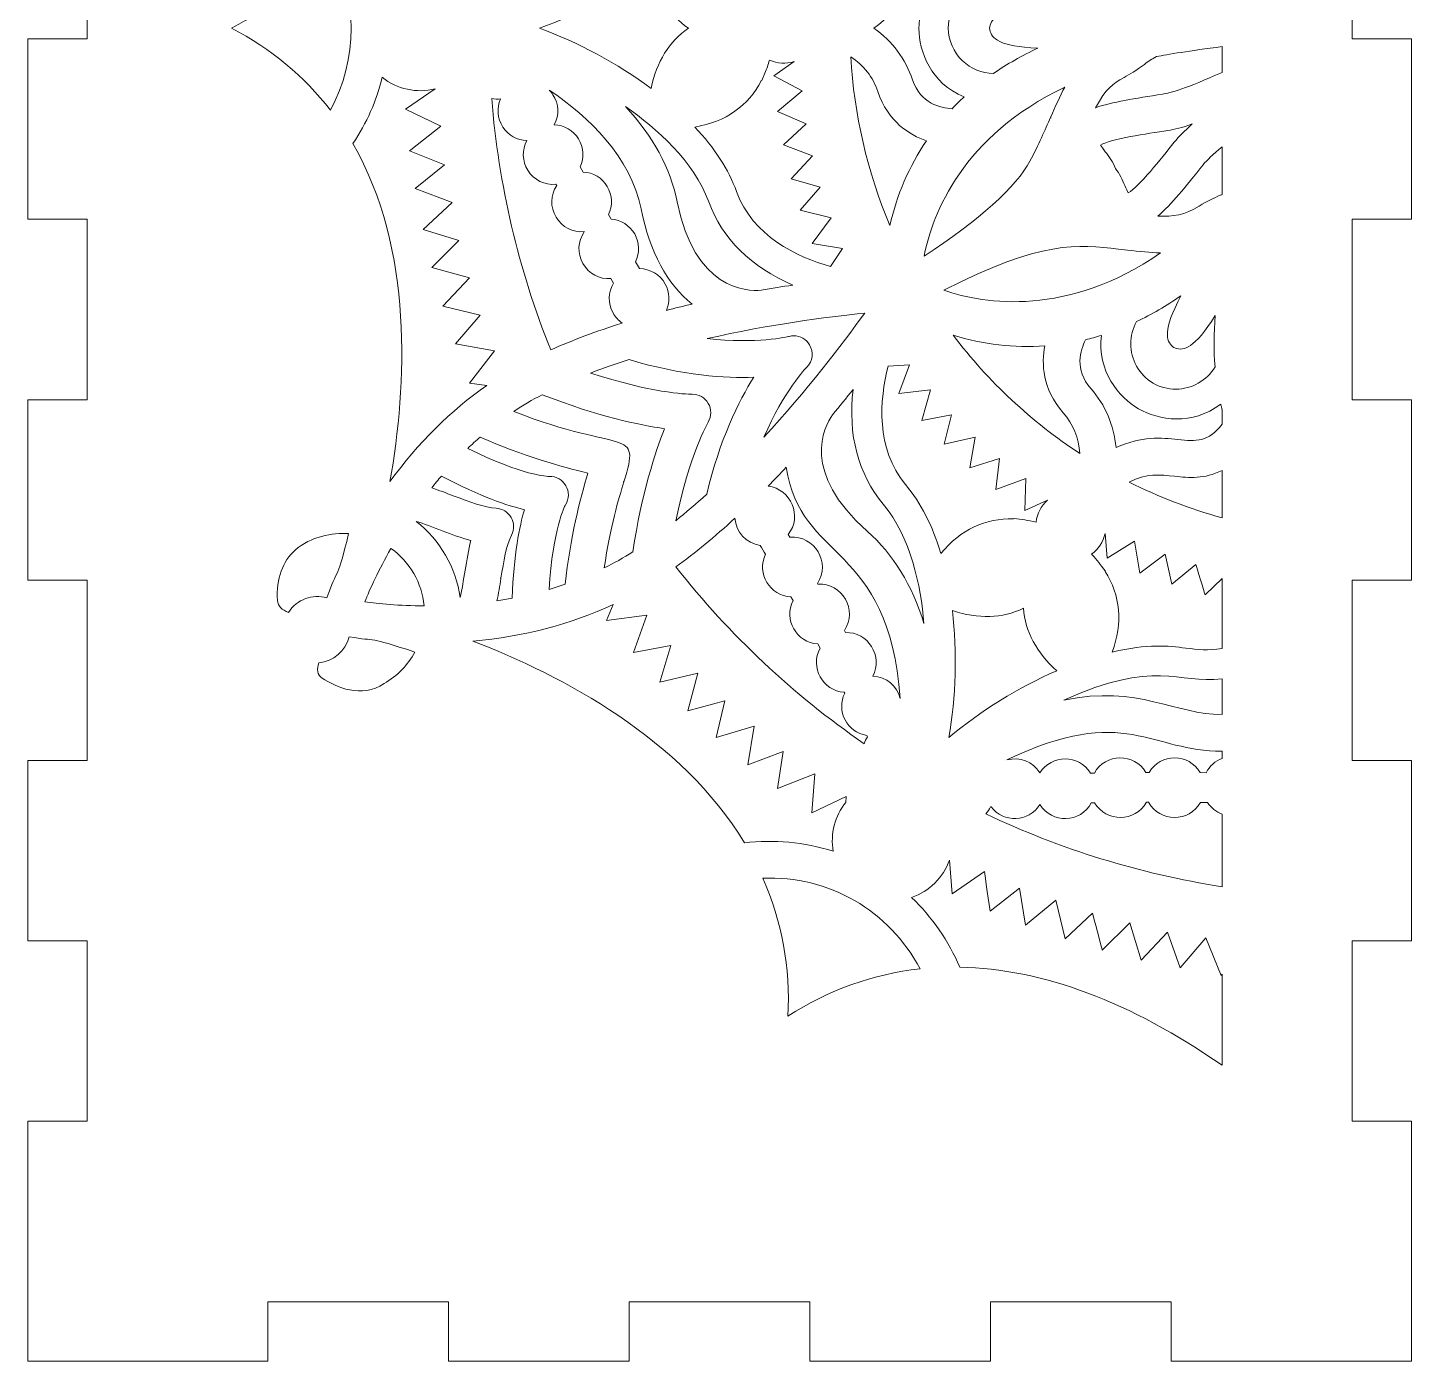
# Model space of a CAD drawing. Header units: inches. Extents: x 24 to 896, y 151 to 529.
# Drawn here: x 23.8 to 221.8, y 150.8 to 341.6 of the extents above; entities that cross this region are included whole.
import ezdxf

# ---------------------------------------------------------------- set-up
doc = ezdxf.new("R2010")
doc.units = ezdxf.units.IN
doc.header["$MEASUREMENT"] = 0
doc.layers.add('_U+0421_U+043B_U+043E_U+0439 1', color=7, linetype='Continuous')

# ---------------------------------------------------------------- blocks, each defined once
blk = doc.blocks.new('block 2')
at = {"layer": '_U+0421_U+043B_U+043E_U+0439 1', "lineweight": 0}
for points, knots in [([(221.78, 494.87), (221.78, 494.87), (213.29, 494.87), (213.29, 494.87), (213.28, 525.07), (213.29, 518.09), (213.29, 529.3), (213.29, 529.3), (187.43, 529.3), (187.43, 529.3), (187.43, 529.3), (187.43, 520.68), (187.43, 520.68), (187.43, 520.68), (161.57, 520.68), (161.57, 520.68), (161.57, 520.68), (161.57, 529.3), (161.57, 529.3), (161.57, 529.3), (135.71, 529.3), (135.71, 529.3), (135.71, 529.3), (135.71, 520.68), (135.71, 520.68), (135.71, 520.68), (109.85, 520.68), (109.85, 520.68), (109.85, 520.68), (109.85, 529.3), (109.85, 529.3), (109.85, 529.3), (32.27, 529.3), (32.27, 529.3), (32.27, 516.88), (32.27, 507.02), (32.27, 494.87), (32.27, 494.87), (23.78, 494.87), (23.78, 494.87), (23.78, 494.87), (23.78, 469.06), (23.78, 469.06), (23.78, 469.06), (32.27, 469.06), (32.27, 469.06), (32.27, 469.06), (32.27, 443.25), (32.27, 443.25), (32.27, 443.25), (23.78, 443.25), (23.78, 443.25), (23.78, 443.25), (23.78, 417.43), (23.78, 417.43), (23.78, 417.43), (32.27, 417.43), (32.27, 417.43), (32.27, 417.43), (32.27, 391.62), (32.27, 391.62), (32.27, 391.62), (23.78, 391.62), (23.78, 391.62), (23.78, 391.62), (23.78, 365.81), (23.78, 365.81), (23.78, 365.81), (32.27, 365.81), (32.27, 365.81), (32.27, 365.81), (32.27, 340), (32.27, 340), (32.27, 340), (23.78, 340), (23.78, 340), (23.78, 340), (23.78, 314.19), (23.78, 314.19), (23.78, 314.19), (32.27, 314.19), (32.27, 314.19), (32.27, 314.19), (32.27, 288.38), (32.27, 288.38), (32.27, 288.38), (23.78, 288.38), (23.78, 288.38), (23.78, 288.38), (23.78, 262.56), (23.78, 262.56), (23.78, 262.56), (32.27, 262.56), (32.27, 262.56), (32.27, 262.56), (32.27, 236.75), (32.27, 236.75), (32.27, 236.75), (23.78, 236.75), (23.78, 236.75), (23.78, 236.75), (23.78, 210.94), (23.78, 210.94), (23.78, 210.94), (32.27, 210.94), (32.27, 210.94), (32.27, 210.94), (32.27, 185.13), (32.27, 185.13), (32.27, 185.13), (23.78, 185.13), (23.78, 185.13), (23.78, 185.13), (23.78, 150.79), (23.78, 150.79), (34.69, 150.82), (27.76, 150.81), (58.13, 150.81), (58.13, 150.81), (58.13, 159.31), (58.13, 159.31), (58.13, 159.31), (83.99, 159.31), (83.99, 159.31), (83.99, 159.31), (83.99, 150.81), (83.99, 150.81), (83.99, 150.81), (109.85, 150.81), (109.85, 150.81), (109.85, 150.81), (109.85, 159.31), (109.85, 159.31), (109.85, 159.31), (135.71, 159.31), (135.71, 159.31), (135.71, 159.31), (135.71, 150.81), (135.71, 150.81), (135.71, 150.81), (161.57, 150.81), (161.57, 150.81), (161.57, 150.81), (161.57, 159.31), (161.57, 159.31), (161.57, 159.31), (187.42, 159.31), (187.42, 159.31), (187.42, 159.31), (187.42, 150.81), (187.42, 150.81), (217.81, 150.81), (210.87, 150.82), (221.78, 150.79), (221.78, 150.79), (221.78, 185.13), (221.78, 185.13), (221.78, 185.13), (213.31, 185.13), (213.31, 185.13), (213.31, 185.13), (213.31, 210.94), (213.31, 210.94), (213.31, 210.94), (221.78, 210.94), (221.78, 210.94), (221.78, 210.94), (221.78, 236.75), (221.78, 236.75), (221.78, 236.75), (213.31, 236.75), (213.31, 236.75), (213.31, 236.75), (213.31, 262.56), (213.31, 262.56), (213.31, 262.56), (221.78, 262.56), (221.78, 262.56), (221.78, 262.56), (221.78, 288.38), (221.78, 288.38), (221.78, 288.38), (213.3, 288.38), (213.3, 288.38), (213.3, 288.38), (213.3, 314.19), (213.3, 314.19), (213.3, 314.19), (221.78, 314.19), (221.78, 314.19), (221.78, 314.19), (221.78, 340), (221.78, 340), (221.78, 340), (213.3, 340), (213.3, 340), (213.3, 340), (213.3, 365.81), (213.3, 365.81), (213.3, 365.81), (221.78, 365.81), (221.78, 365.81), (221.78, 365.81), (221.78, 391.62), (221.78, 391.62), (221.78, 391.62), (213.29, 391.62), (213.29, 391.62), (213.29, 391.62), (213.29, 417.44), (213.29, 417.44), (213.29, 417.44), (221.78, 417.44), (221.78, 417.44), (221.78, 417.44), (221.78, 443.25), (221.78, 443.25), (221.78, 443.25), (213.29, 443.25), (213.29, 443.25), (213.29, 443.25), (213.29, 469.06), (213.29, 469.06), (213.29, 469.06), (221.78, 469.06), (221.78, 469.06), (221.78, 469.06), (221.78, 494.87), (221.78, 494.87), (221.78, 494.87), (221.78, 494.87), (221.78, 494.87)], [0, 0, 0, 0, 1, 1, 1, 2, 2, 2, 3, 3, 3, 4, 4, 4, 5, 5, 5, 6, 6, 6, 7, 7, 7, 8, 8, 8, 9, 9, 9, 10, 10, 10, 11, 11, 11, 12, 12, 12, 13, 13, 13, 14, 14, 14, 15, 15, 15, 16, 16, 16, 17, 17, 17, 18, 18, 18, 19, 19, 19, 20, 20, 20, 21, 21, 21, 22, 22, 22, 23, 23, 23, 24, 24, 24, 25, 25, 25, 26, 26, 26, 27, 27, 27, 28, 28, 28, 29, 29, 29, 30, 30, 30, 31, 31, 31, 32, 32, 32, 33, 33, 33, 34, 34, 34, 35, 35, 35, 36, 36, 36, 37, 37, 37, 38, 38, 38, 39, 39, 39, 40, 40, 40, 41, 41, 41, 42, 42, 42, 43, 43, 43, 44, 44, 44, 45, 45, 45, 46, 46, 46, 47, 47, 47, 48, 48, 48, 49, 49, 49, 50, 50, 50, 51, 51, 51, 52, 52, 52, 53, 53, 53, 54, 54, 54, 55, 55, 55, 56, 56, 56, 57, 57, 57, 58, 58, 58, 59, 59, 59, 60, 60, 60, 61, 61, 61, 62, 62, 62, 63, 63, 63, 64, 64, 64, 65, 65, 65, 66, 66, 66, 67, 67, 67, 68, 68, 68, 69, 69, 69, 70, 70, 70, 71, 71, 71, 72, 72, 72, 73, 73, 73, 74, 74, 74, 75, 75, 75, 76, 76, 76, 77, 77, 77, 77]), ([(52.94, 341.52), (52.94, 341.52), (52.94, 341.55), (52.94, 341.55), (58.57, 344.46), (63.32, 348.38), (67.06, 353.19), (71.05, 345.96), (71.07, 337.05), (67.1, 329.82), (63.36, 334.66), (58.6, 338.6), (52.94, 341.52)], [0, 0, 0, 0, 1, 1, 1, 2, 2, 2, 3, 3, 3, 4, 4, 4, 4]), ([(151.32, 341.51), (151.32, 338.2), (153.02, 333.67), (157.77, 331.7), (157.17, 331.15), (156.6, 330.58), (156.06, 330.02), (154.42, 330.09), (151.56, 330.73), (150.41, 334.15), (149.39, 337.16), (147.53, 339.65), (144.88, 341.54), (147.53, 343.43), (149.4, 345.91), (150.41, 348.92), (151.55, 352.31), (154.42, 352.96), (156.07, 353.04), (156.61, 352.48), (157.17, 351.92), (157.76, 351.38), (153.01, 349.39), (151.32, 344.84), (151.32, 341.51)], [0, 0, 0, 0, 1, 1, 1, 2, 2, 2, 3, 3, 3, 4, 4, 4, 5, 5, 5, 6, 6, 6, 7, 7, 7, 8, 8, 8, 8]), ([(118.33, 341.53), (115.58, 339.64), (113.79, 336.75), (112.98, 332.93), (108.24, 336.45), (102.45, 339.57), (97, 341.53), (102.45, 343.5), (108.24, 346.62), (112.98, 350.14), (113.79, 346.32), (115.59, 343.42), (118.33, 341.53)], [0, 0, 0, 0, 1, 1, 1, 2, 2, 2, 3, 3, 3, 4, 4, 4, 4]), ([(161.45, 341.31), (161.7, 340.08), (162.72, 338.92), (168.35, 338.69), (166.06, 337.62), (163.92, 336.4), (161.97, 335.05), (160.32, 335.08), (158.75, 335.72), (157.55, 336.87), (156.27, 338.1), (155.53, 339.79), (155.52, 341.52), (155.54, 343.29), (156.25, 344.95), (157.54, 346.19), (158.74, 347.35), (160.32, 347.99), (161.97, 348.02), (163.92, 346.67), (166.06, 345.45), (168.35, 344.38), (162.72, 344.14), (161.7, 342.98), (161.45, 341.76), (161.45, 341.76), (161.4, 341.53), (161.4, 341.53), (161.4, 341.53), (161.45, 341.31), (161.45, 341.31)], [0, 0, 0, 0, 1, 1, 1, 2, 2, 2, 3, 3, 3, 4, 4, 4, 5, 5, 5, 6, 6, 6, 7, 7, 7, 8, 8, 8, 9, 9, 9, 10, 10, 10, 10]), ([(186.17, 332.09), (182.21, 331.5), (178.97, 330.98), (176.6, 330.16), (178.09, 332.97), (179.02, 333.51), (180.67, 334.48), (181.44, 334.93), (182.4, 335.49), (183.59, 336.36), (184.14, 336.77), (184.66, 337.15), (185.33, 337.47), (186.87, 337.8), (190.02, 338.29), (194.69, 338.91), (194.69, 338.91), (194.69, 335.21), (194.69, 335.21), (189.58, 332.91), (187.24, 332.24), (186.17, 332.09)], [0, 0, 0, 0, 1, 1, 1, 2, 2, 2, 3, 3, 3, 4, 4, 4, 5, 5, 5, 6, 6, 6, 7, 7, 7, 7]), ([(128.79, 334.08), (128.79, 334.08), (128.84, 334.06), (128.84, 334.06), (128.84, 334.06), (129.27, 335.09), (129.27, 335.09), (129.53, 335.72), (129.75, 336.33), (129.93, 336.96), (131.06, 336.47), (132.3, 336.4), (133.45, 336.76), (133.45, 336.76), (130.55, 334.73), (130.55, 334.73), (130.55, 334.73), (134.59, 332.58), (134.59, 332.58), (134.59, 332.58), (131.06, 329.61), (131.06, 329.61), (131.06, 329.61), (135.2, 327.85), (135.2, 327.85), (135.2, 327.85), (131.94, 324.86), (131.94, 324.86), (131.94, 324.86), (136.11, 323.29), (136.11, 323.29), (136.11, 323.29), (133.01, 319.98), (133.01, 319.98), (133.01, 319.98), (137.17, 318.78), (137.17, 318.78), (137.17, 318.78), (134.34, 315.49), (134.34, 315.49), (134.34, 315.49), (138.76, 314.41), (138.76, 314.41), (138.76, 314.41), (136.05, 310.73), (136.05, 310.73), (136.05, 310.73), (140.37, 310.01), (140.37, 310.01), (140.37, 310.01), (138.68, 307.43), (138.68, 307.43), (133.8, 308.82), (127.54, 311.8), (125.22, 318.15), (124.09, 321.27), (122.08, 324.38), (119.25, 327.39), (123.68, 328.16), (126.88, 330.41), (128.79, 334.08)], [0, 0, 0, 0, 1, 1, 1, 2, 2, 2, 3, 3, 3, 4, 4, 4, 5, 5, 5, 6, 6, 6, 7, 7, 7, 8, 8, 8, 9, 9, 9, 10, 10, 10, 11, 11, 11, 12, 12, 12, 13, 13, 13, 14, 14, 14, 15, 15, 15, 16, 16, 16, 17, 17, 17, 18, 18, 18, 19, 19, 19, 20, 20, 20, 20]), ([(141.55, 337.45), (143.44, 336.19), (144.74, 334.52), (145.43, 332.47), (146.89, 328.14), (149.99, 326.25), (152.38, 325.43), (149.92, 321.78), (148.16, 317.7), (147.16, 313.3), (143.95, 320.92), (142.01, 329.26), (141.55, 337.45)], [0, 0, 0, 0, 1, 1, 1, 2, 2, 2, 3, 3, 3, 4, 4, 4, 4]), ([(70.31, 325.02), (72.28, 327.94), (73.7, 331.13), (74.51, 334.52), (76.62, 332.8), (79.47, 332.19), (82.09, 332.86), (82.09, 332.86), (77.84, 329.94), (77.84, 329.94), (77.84, 329.94), (82.91, 327.53), (82.91, 327.53), (82.91, 327.53), (78.6, 324.11), (78.6, 324.11), (78.6, 324.11), (78.43, 323.98), (78.43, 323.98), (78.43, 323.98), (83.41, 322), (83.41, 322), (83.41, 322), (79.25, 318.6), (79.25, 318.6), (79.25, 318.6), (84.51, 316.61), (84.51, 316.61), (84.51, 316.61), (80.35, 312.73), (80.35, 312.73), (80.35, 312.73), (85.5, 311.15), (85.5, 311.15), (85.5, 311.15), (81.62, 307.31), (81.62, 307.31), (81.62, 307.31), (87.02, 305.83), (87.02, 305.83), (87.02, 305.83), (83.17, 301.77), (83.17, 301.77), (83.17, 301.77), (88.51, 300.49), (88.51, 300.49), (88.51, 300.49), (85, 296.39), (85, 296.39), (85, 296.39), (90.56, 295.35), (90.56, 295.35), (90.56, 295.35), (87, 290.76), (87, 290.76), (87, 290.76), (89.47, 290.42), (89.47, 290.42), (84.32, 286.84), (79.66, 282.22), (75.62, 276.66), (78.05, 290.47), (79.03, 309.88), (70.31, 325.02)], [0, 0, 0, 0, 1, 1, 1, 2, 2, 2, 3, 3, 3, 4, 4, 4, 5, 5, 5, 6, 6, 6, 7, 7, 7, 8, 8, 8, 9, 9, 9, 10, 10, 10, 11, 11, 11, 12, 12, 12, 13, 13, 13, 14, 14, 14, 15, 15, 15, 16, 16, 16, 17, 17, 17, 18, 18, 18, 19, 19, 19, 20, 20, 20, 21, 21, 21, 21]), ([(115.01, 304.93), (114.25, 306.3), (112.87, 307.13), (111.32, 307.13), (111.32, 307.13), (110.77, 308.11), (110.77, 308.11), (111.39, 309.37), (111.34, 310.85), (110.64, 312.09), (109.93, 313.32), (108.68, 314.11), (107.28, 314.22), (107.28, 314.22), (106.9, 314.86), (106.9, 314.86), (107.52, 316.14), (107.45, 317.63), (106.72, 318.87), (105.98, 320.11), (104.7, 320.89), (103.29, 320.96), (103.29, 320.96), (102.85, 321.69), (102.85, 321.69), (103.45, 322.98), (103.36, 324.48), (102.6, 325.71), (101.84, 326.93), (100.55, 327.68), (99.14, 327.73), (99.87, 329.1), (99.8, 330.69), (98.95, 332.02), (98.79, 332.27), (98.61, 332.49), (98.42, 332.69), (104.14, 328.79), (110.07, 323.09), (111.57, 315.67), (112.82, 309.49), (115.27, 304.91), (118.87, 302.06), (117.62, 301.77), (116.38, 301.47), (115.17, 301.15), (115.72, 302.35), (115.66, 303.75), (115.01, 304.93)], [0, 0, 0, 0, 1, 1, 1, 2, 2, 2, 3, 3, 3, 4, 4, 4, 5, 5, 5, 6, 6, 6, 7, 7, 7, 8, 8, 8, 9, 9, 9, 10, 10, 10, 11, 11, 11, 12, 12, 12, 13, 13, 13, 14, 14, 14, 15, 15, 15, 16, 16, 16, 16]), ([(170.26, 328.71), (170.26, 328.71), (170.15, 328.76), (170.15, 328.76), (169.35, 326.95), (168.45, 324.89), (167.21, 322.51), (165.35, 318.95), (159.83, 314), (152.05, 308.9), (153.29, 315.08), (157.56, 326.11), (172.19, 333.1), (171.48, 331.81), (170.86, 330.39), (170.15, 328.77), (170.15, 328.77), (170.26, 328.71), (170.26, 328.71)], [0, 0, 0, 0, 1, 1, 1, 2, 2, 2, 3, 3, 3, 4, 4, 4, 5, 5, 5, 6, 6, 6, 6]), ([(91.45, 331.42), (90.87, 330.11), (90.99, 328.62), (91.78, 327.39), (92.55, 326.2), (93.82, 325.48), (95.2, 325.45), (94.49, 324.12), (94.54, 322.52), (95.35, 321.21), (96.22, 319.81), (97.75, 319.05), (99.38, 319.21), (99.38, 319.21), (99.49, 319.03), (99.49, 319.03), (98.57, 317.67), (98.53, 315.95), (99.39, 314.51), (100.24, 313.07), (101.78, 312.28), (103.4, 312.43), (103.4, 312.43), (103.42, 312.4), (103.42, 312.4), (102.47, 311.05), (102.4, 309.32), (103.24, 307.85), (104.07, 306.38), (105.61, 305.57), (107.25, 305.71), (107.25, 305.71), (107.62, 305.06), (107.62, 305.06), (106.82, 303.75), (106.79, 302.17), (107.54, 300.81), (107.86, 300.22), (108.32, 299.72), (108.86, 299.34), (105.16, 298.18), (101.72, 296.89), (98.62, 295.5), (94, 307.05), (91.16, 319.15), (90.18, 331.48), (90.6, 331.39), (91.02, 331.37), (91.45, 331.42)], [0, 0, 0, 0, 1, 1, 1, 2, 2, 2, 3, 3, 3, 4, 4, 4, 5, 5, 5, 6, 6, 6, 7, 7, 7, 8, 8, 8, 9, 9, 9, 10, 10, 10, 11, 11, 11, 12, 12, 12, 13, 13, 13, 14, 14, 14, 15, 15, 15, 16, 16, 16, 16]), ([(116.72, 316.71), (115.74, 321.51), (113.27, 326.09), (109.34, 330.31), (113.79, 327.21), (119.11, 322.5), (121.23, 316.7), (123.14, 311.46), (127.3, 307.35), (133.26, 304.78), (131.77, 304.56), (130.26, 304.31), (128.76, 304.05), (126.58, 303.85), (119.25, 304.17), (116.72, 316.71)], [0, 0, 0, 0, 1, 1, 1, 2, 2, 2, 3, 3, 3, 4, 4, 4, 5, 5, 5, 5]), ([(177.31, 324.82), (178.91, 325.71), (183.91, 326.45), (186.94, 326.89), (187.86, 327.03), (189.01, 327.33), (190.44, 327.83), (189.3, 326.83), (188.46, 325.99), (187.88, 325.26), (187.88, 325.26), (187.85, 325.23), (187.85, 325.23), (185.96, 322.84), (182.83, 318.9), (181.27, 317.96), (181.14, 318.21), (180.98, 318.57), (180.79, 319.02), (180.44, 319.83), (180.05, 320.75), (179.43, 321.47), (179.12, 322.37), (178.52, 323.17), (177.98, 323.87), (177.69, 324.26), (177.47, 324.58), (177.31, 324.82)], [0, 0, 0, 0, 1, 1, 1, 2, 2, 2, 3, 3, 3, 4, 4, 4, 5, 5, 5, 6, 6, 6, 7, 7, 7, 8, 8, 8, 9, 9, 9, 9]), ([(191.42, 316.08), (189.37, 314.78), (187.68, 314.55), (185.51, 314.65), (187.42, 316.29), (189.49, 318.85), (191.99, 322), (192.5, 322.64), (193.41, 323.5), (194.69, 324.55), (194.69, 324.55), (194.69, 317.75), (194.69, 317.75), (194.63, 317.72), (194.56, 317.69), (194.49, 317.66), (194.49, 317.66), (194.41, 317.63), (194.41, 317.63), (193.56, 317.25), (192.61, 316.83), (191.42, 316.08)], [0, 0, 0, 0, 1, 1, 1, 2, 2, 2, 3, 3, 3, 4, 4, 4, 5, 5, 5, 6, 6, 6, 7, 7, 7, 7]), ([(154.86, 304.04), (168.95, 311.22), (174.03, 310.62), (179.89, 309.92), (179.89, 309.92), (181.14, 309.78), (181.14, 309.78), (182.89, 309.58), (184.42, 309.41), (185.89, 309.38), (172.53, 300.2), (160.83, 302.02), (154.86, 304.04)], [0, 0, 0, 0, 1, 1, 1, 2, 2, 2, 3, 3, 3, 4, 4, 4, 4]), ([(193.69, 293.08), (192.51, 291.11), (190.36, 289.89), (188.07, 289.89), (185.71, 289.89), (183.62, 291.12), (182.47, 293.18), (181.36, 295.19), (181.35, 297.57), (182.47, 299.56), (184.61, 300.57), (186.73, 301.82), (188.8, 303.26), (186.19, 298.27), (186.69, 296.8), (187.62, 295.97), (187.62, 295.97), (187.78, 295.84), (187.78, 295.84), (187.78, 295.84), (188.01, 295.75), (188.01, 295.75), (189.2, 295.35), (190.71, 295.66), (193.73, 300.42), (193.51, 297.9), (193.5, 295.44), (193.69, 293.08)], [0, 0, 0, 0, 1, 1, 1, 2, 2, 2, 3, 3, 3, 4, 4, 4, 5, 5, 5, 6, 6, 6, 7, 7, 7, 8, 8, 8, 9, 9, 9, 9]), ([(135.68, 296.21), (135.2, 297.03), (134.36, 297.53), (133.42, 297.53), (133.2, 297.53), (132.98, 297.5), (132.75, 297.44), (132.56, 297.39), (128.12, 296.34), (121.02, 297.13), (129.81, 299.12), (138.05, 300.2), (143.56, 300.76), (140.32, 296.27), (135.26, 289.66), (129.14, 283.04), (132.01, 289.62), (135.14, 292.91), (135.27, 293.05), (136.12, 293.9), (136.28, 295.17), (135.68, 296.21)], [0, 0, 0, 0, 1, 1, 1, 2, 2, 2, 3, 3, 3, 4, 4, 4, 5, 5, 5, 6, 6, 6, 7, 7, 7, 7]), ([(156.22, 297.6), (160.53, 296.28), (164.94, 295.76), (169.34, 296.07), (168.85, 293.58), (168.94, 289.96), (171.96, 286.52), (173.4, 284.89), (174.2, 282.92), (174.34, 280.67), (167.48, 285.16), (161.22, 291.01), (156.22, 297.6)], [0, 0, 0, 0, 1, 1, 1, 2, 2, 2, 3, 3, 3, 4, 4, 4, 4]), ([(194.69, 285.57), (194.69, 285.57), (194.69, 284.87), (194.69, 284.87), (192.73, 282.25), (190.99, 282.42), (188.38, 282.68), (188.38, 282.68), (188.37, 282.68), (188.37, 282.68), (186.05, 282.92), (183.16, 283.21), (179.53, 281.52), (179.22, 284.76), (178, 287.61), (175.9, 290), (173.54, 292.68), (174.41, 295.49), (175.16, 296.96), (175.92, 297.14), (176.68, 297.35), (177.44, 297.59), (176.79, 292.49), (179.88, 288.76), (182.76, 287.09), (185.63, 285.43), (190.41, 284.63), (194.5, 287.74), (194.55, 287.55), (194.58, 287.41), (194.62, 287.3), (194.7, 287.01), (194.7, 287.01), (194.69, 285.57)], [0, 0, 0, 0, 1, 1, 1, 2, 2, 2, 3, 3, 3, 4, 4, 4, 5, 5, 5, 6, 6, 6, 7, 7, 7, 8, 8, 8, 9, 9, 9, 10, 10, 10, 11, 11, 11, 11]), ([(121.16, 287.86), (120.68, 288.68), (119.8, 289.17), (118.86, 289.15), (117.94, 289.17), (112.93, 289.38), (104.32, 292.19), (106.06, 292.86), (107.92, 293.51), (109.83, 294.12), (117.48, 291.8), (123.72, 291.45), (127.67, 291.59), (125.58, 288.21), (122.76, 282.63), (120.95, 274.86), (119.47, 273.51), (117.98, 272.24), (116.52, 271.06), (118.52, 280.54), (121.04, 284.97), (121.16, 285.17), (121.65, 286), (121.66, 287.03), (121.16, 287.86)], [0, 0, 0, 0, 1, 1, 1, 2, 2, 2, 3, 3, 3, 4, 4, 4, 5, 5, 5, 6, 6, 6, 7, 7, 7, 8, 8, 8, 8]), ([(149.45, 276.18), (149.45, 276.18), (149.39, 276.26), (149.39, 276.26), (145.13, 281.43), (145.67, 288.3), (146.91, 293.19), (146.91, 293.19), (149.98, 293.37), (149.98, 293.37), (149.98, 293.37), (148.44, 289.27), (148.44, 289.27), (148.44, 289.27), (152.98, 289.78), (152.98, 289.78), (152.98, 289.78), (151.71, 285.41), (151.71, 285.41), (151.71, 285.41), (155.97, 286.22), (155.97, 286.22), (155.97, 286.22), (154.93, 282.02), (154.93, 282.02), (154.93, 282.02), (159.36, 283.04), (159.36, 283.04), (159.36, 283.04), (158.62, 278.65), (158.62, 278.65), (158.62, 278.65), (162.84, 279.98), (162.84, 279.98), (162.84, 279.98), (162.3, 275.51), (162.3, 275.51), (162.3, 275.51), (166.63, 277.09), (166.63, 277.09), (166.63, 277.09), (166.48, 272.51), (166.48, 272.51), (166.48, 272.51), (169.7, 274.01), (169.7, 274.01), (168.8, 273.2), (168.23, 272.08), (168.09, 270.86), (166.85, 271.16), (166.14, 271.22), (164.86, 271.37), (164.86, 271.37), (164.86, 271.32), (164.86, 271.32), (160.82, 271.46), (157.31, 269.8), (154.46, 266.38), (153.26, 270.35), (151.58, 273.65), (149.45, 276.18)], [0, 0, 0, 0, 1, 1, 1, 2, 2, 2, 3, 3, 3, 4, 4, 4, 5, 5, 5, 6, 6, 6, 7, 7, 7, 8, 8, 8, 9, 9, 9, 10, 10, 10, 11, 11, 11, 12, 12, 12, 13, 13, 13, 14, 14, 14, 15, 15, 15, 16, 16, 16, 17, 17, 17, 18, 18, 18, 19, 19, 19, 20, 20, 20, 20]), ([(108.98, 276.67), (108.98, 276.67), (109.1, 276.63), (109.1, 276.63), (111.6, 284.7), (109.01, 280.48), (93.35, 286.71), (94.65, 287.58), (95.97, 288.36), (97.38, 289.09), (105.41, 285.98), (111.33, 284.73), (114.93, 284.23), (113.56, 280.87), (111.69, 275.12), (110.36, 266.6), (109.04, 265.75), (107.7, 265), (106.28, 264.3), (107.13, 270.27), (108.36, 274.24), (109.1, 276.63), (109.1, 276.63), (108.98, 276.67), (108.98, 276.67)], [0, 0, 0, 0, 1, 1, 1, 2, 2, 2, 3, 3, 3, 4, 4, 4, 5, 5, 5, 6, 6, 6, 7, 7, 7, 8, 8, 8, 8]), ([(143.95, 269.54), (134.37, 278), (137.7, 284.45), (138.96, 286.23), (139.94, 287.4), (140.92, 288.61), (141.89, 289.83), (141.13, 283.38), (142.62, 277.73), (146.2, 273.45), (150.16, 268.72), (151.58, 261.76), (152.04, 256.36), (150.34, 261.86), (147.62, 266.29), (143.95, 269.54)], [0, 0, 0, 0, 1, 1, 1, 2, 2, 2, 3, 3, 3, 4, 4, 4, 5, 5, 5, 5]), ([(98.43, 277.39), (98.43, 277.39), (98.42, 277.38), (98.42, 277.38), (98.42, 277.38), (98.42, 277.39), (98.42, 277.39), (98.27, 277.39), (94.57, 277.5), (86.76, 281.42), (87.33, 281.97), (87.93, 282.51), (88.54, 283.04), (94.59, 280.34), (100.23, 278.75), (103.95, 277.89), (102.84, 274.24), (101.39, 268.56), (100.7, 261.97), (99.96, 261.71), (99.19, 261.47), (98.41, 261.24), (98.92, 269.9), (100.63, 273.15), (100.72, 273.32), (101.91, 275.11), (100.48, 277.51), (98.43, 277.39)], [0, 0, 0, 0, 1, 1, 1, 2, 2, 2, 3, 3, 3, 4, 4, 4, 5, 5, 5, 6, 6, 6, 7, 7, 7, 8, 8, 8, 9, 9, 9, 9]), ([(91.38, 262.85), (91.38, 262.85), (91.5, 262.83), (91.5, 262.83), (91.89, 265.18), (92.28, 267.62), (93.01, 269.02), (93.43, 269.82), (93.41, 270.76), (92.96, 271.54), (92.5, 272.32), (91.7, 272.81), (90.8, 272.85), (89.23, 272.92), (86.92, 273.79), (84.68, 274.64), (83.67, 275.03), (82.62, 275.43), (81.59, 275.76), (82.05, 276.33), (82.52, 276.9), (82.99, 277.45), (88.62, 274.49), (92.53, 273.2), (94.86, 272.64), (94.18, 270.34), (93.34, 266.31), (93.09, 259.96), (92.39, 259.83), (91.67, 259.71), (90.93, 259.6), (91.15, 260.63), (91.33, 261.73), (91.5, 262.8), (91.5, 262.8), (91.38, 262.85), (91.38, 262.85)], [0, 0, 0, 0, 1, 1, 1, 2, 2, 2, 3, 3, 3, 4, 4, 4, 5, 5, 5, 6, 6, 6, 7, 7, 7, 8, 8, 8, 9, 9, 9, 10, 10, 10, 11, 11, 11, 12, 12, 12, 12]), ([(140.81, 255.05), (140.81, 255.05), (140.65, 255.35), (140.65, 255.35), (142.62, 258.26), (140.32, 262.22), (136.86, 261.97), (136.86, 261.97), (136.79, 262.1), (136.79, 262.1), (138.76, 265.06), (136.36, 269), (132.86, 268.69), (132.86, 268.69), (132.61, 269.1), (132.61, 269.1), (134.71, 271.66), (132.96, 275.65), (129.73, 276.01), (130.6, 276.89), (131.48, 277.8), (132.34, 278.73), (134.35, 265.06), (146.97, 268.13), (148.65, 245.64), (148.18, 247.36), (146.69, 248.76), (144.72, 248.82), (146.23, 251.65), (144.01, 255.24), (140.81, 255.05)], [0, 0, 0, 0, 1, 1, 1, 2, 2, 2, 3, 3, 3, 4, 4, 4, 5, 5, 5, 6, 6, 6, 7, 7, 7, 8, 8, 8, 9, 9, 9, 10, 10, 10, 10]), ([(194.69, 271.48), (190.06, 272.76), (185.59, 274.48), (181.39, 276.6), (183.86, 277.85), (185.82, 277.65), (187.89, 277.43), (187.89, 277.43), (187.9, 277.43), (187.9, 277.43), (189.99, 277.21), (192.15, 276.99), (194.69, 278.26), (194.69, 278.26), (194.69, 271.48), (194.69, 271.48)], [0, 0, 0, 0, 1, 1, 1, 2, 2, 2, 3, 3, 3, 4, 4, 4, 5, 5, 5, 5]), ([(124.99, 271.42), (125.13, 269.49), (126.58, 267.84), (128.59, 267.53), (128.84, 267.12), (129.1, 266.7), (129.36, 266.26), (128.05, 263.54), (129.98, 260.31), (133, 260.17), (133.1, 260), (133.2, 259.83), (133.3, 259.65), (131.89, 256.94), (133.79, 253.61), (136.85, 253.44), (136.85, 253.44), (137.19, 252.84), (137.19, 252.84), (135.67, 250.13), (137.55, 246.71), (140.63, 246.53), (140.63, 246.53), (140.7, 246.41), (140.7, 246.41), (139.44, 243.85), (141.02, 240.78), (143.86, 240.34), (143.86, 240.34), (143.96, 240.15), (143.96, 240.15), (143.76, 239.84), (143.6, 239.51), (143.48, 239.16), (133.29, 246.18), (124.23, 254.69), (116.54, 264.46), (119.28, 266.45), (122.12, 268.79), (124.99, 271.42)], [0, 0, 0, 0, 1, 1, 1, 2, 2, 2, 3, 3, 3, 4, 4, 4, 5, 5, 5, 6, 6, 6, 7, 7, 7, 8, 8, 8, 9, 9, 9, 10, 10, 10, 11, 11, 11, 12, 12, 12, 13, 13, 13, 13]), ([(59.51, 259.66), (59.36, 262.8), (60.23, 265.23), (62.09, 266.89), (64.23, 268.79), (67.41, 269.35), (69.71, 269.24), (68.13, 262.66), (68.16, 264.35), (66.57, 260.03), (64.55, 260.61), (62.32, 259.83), (61.09, 257.95), (60.2, 258.3), (59.55, 258.8), (59.51, 259.66)], [0, 0, 0, 0, 1, 1, 1, 2, 2, 2, 3, 3, 3, 4, 4, 4, 5, 5, 5, 5]), ([(85.67, 260.08), (85.07, 264.39), (82.8, 268.3), (79.35, 270.97), (81.58, 270.3), (84.51, 268.98), (87.19, 268.22), (86.52, 265.54), (86.19, 262.33), (85.67, 260.08)], [0, 0, 0, 0, 1, 1, 1, 2, 2, 2, 3, 3, 3, 3]), ([(194.69, 252.78), (192.7, 252.45), (191.23, 252.63), (189.53, 252.84), (189.53, 252.84), (189.51, 252.84), (189.51, 252.84), (186.98, 253.15), (184.11, 253.5), (178.97, 252.26), (180.51, 256.46), (180.17, 260.35), (177.96, 263.82), (177.96, 263.82), (178, 263.86), (178, 263.86), (177.27, 264.82), (176.86, 265.41), (176.03, 266.28), (177.02, 267), (177.7, 268.05), (177.96, 269.24), (177.96, 269.24), (178.26, 265.71), (178.26, 265.71), (178.26, 265.71), (182.15, 268.12), (182.15, 268.12), (182.15, 268.12), (182.95, 263.58), (182.95, 263.58), (182.95, 263.58), (186.55, 266.29), (186.55, 266.29), (186.55, 266.29), (187.51, 261.97), (187.51, 261.97), (187.51, 261.97), (190.95, 264.8), (190.95, 264.8), (191.04, 264.49), (192.18, 260.76), (192.27, 260.46), (192.27, 260.46), (194.69, 262.79), (194.69, 262.79), (194.69, 262.79), (194.69, 252.78), (194.69, 252.78), (194.69, 252.78), (194.69, 252.78), (194.69, 252.78)], [0, 0, 0, 0, 1, 1, 1, 2, 2, 2, 3, 3, 3, 4, 4, 4, 5, 5, 5, 6, 6, 6, 7, 7, 7, 8, 8, 8, 9, 9, 9, 10, 10, 10, 11, 11, 11, 12, 12, 12, 13, 13, 13, 14, 14, 14, 15, 15, 15, 16, 16, 16, 17, 17, 17, 17]), ([(72.01, 259.45), (72.75, 261.26), (73.99, 264), (75.76, 267.11), (78.47, 265.17), (80.2, 262.19), (80.52, 258.88), (76.94, 258.9), (73.95, 259.2), (72.01, 259.45)], [0, 0, 0, 0, 1, 1, 1, 2, 2, 2, 3, 3, 3, 3]), ([(87.48, 253.84), (94.79, 254.49), (101.54, 256.25), (107.56, 259.08), (107.56, 259.08), (106.62, 256.77), (106.62, 256.77), (106.62, 256.77), (112.37, 257.57), (112.37, 257.57), (112.37, 257.57), (110.49, 252.23), (110.49, 252.23), (110.49, 252.23), (115.8, 253.22), (115.8, 253.22), (115.8, 253.22), (114.24, 247.95), (114.24, 247.95), (114.24, 247.95), (119.68, 249.26), (119.68, 249.26), (119.68, 249.26), (118.26, 243.84), (118.26, 243.84), (118.26, 243.84), (123.53, 245.28), (123.53, 245.28), (123.53, 245.28), (122.32, 240.04), (122.32, 240.04), (122.32, 240.04), (127.76, 241.69), (127.76, 241.69), (127.76, 241.69), (126.85, 236.14), (126.85, 236.14), (126.85, 236.14), (131.88, 238.04), (131.88, 238.04), (131.88, 238.04), (131.1, 232.74), (131.1, 232.74), (131.1, 232.74), (136.41, 234.85), (136.41, 234.85), (136.41, 234.85), (135.97, 229.26), (135.97, 229.26), (135.97, 229.26), (140.9, 231.6), (140.9, 231.6), (140.9, 231.6), (140.86, 230.77), (140.86, 230.77), (139.28, 228.84), (138.61, 226.25), (139.05, 223.77), (134.87, 225.11), (130.54, 225.49), (126.35, 224.96), (117.35, 239.88), (100.36, 248.88), (87.48, 253.84)], [0, 0, 0, 0, 1, 1, 1, 2, 2, 2, 3, 3, 3, 4, 4, 4, 5, 5, 5, 6, 6, 6, 7, 7, 7, 8, 8, 8, 9, 9, 9, 10, 10, 10, 11, 11, 11, 12, 12, 12, 13, 13, 13, 14, 14, 14, 15, 15, 15, 16, 16, 16, 17, 17, 17, 18, 18, 18, 19, 19, 19, 20, 20, 20, 21, 21, 21, 21]), ([(156.12, 258.2), (159.84, 256.98), (163.25, 257.09), (166.26, 258.53), (166.53, 255.2), (168.13, 252.2), (171.04, 249.59), (165.62, 247.24), (160.02, 243.78), (155.59, 240.05), (156.61, 245.75), (156.8, 252.33), (156.12, 258.2)], [0, 0, 0, 0, 1, 1, 1, 2, 2, 2, 3, 3, 3, 4, 4, 4, 4]), ([(74.77, 247.75), (71.55, 245.55), (67.86, 247.29), (65.94, 248.52), (65.16, 249.02), (65.15, 249.84), (65.42, 250.75), (67.53, 250.94), (69.27, 252.41), (69.79, 254.45), (73.92, 253.74), (72.24, 254.57), (79.19, 252.27), (78.17, 250.39), (76.69, 248.87), (74.77, 247.75)], [0, 0, 0, 0, 1, 1, 1, 2, 2, 2, 3, 3, 3, 4, 4, 4, 5, 5, 5, 5]), ([(194.69, 243.36), (188.11, 243.21), (182.69, 247.67), (172.03, 245.38), (185.09, 251.32), (188.38, 247.7), (194.69, 248.46), (194.69, 248.46), (194.69, 243.36), (194.69, 243.36)], [0, 0, 0, 0, 1, 1, 1, 2, 2, 2, 3, 3, 3, 3]), ([(194.69, 237.06), (193.7, 236.68), (192.89, 235.96), (192.41, 235.01), (192.41, 235.01), (191.57, 235.02), (191.57, 235.02), (189.96, 237.82), (185.88, 237.85), (184.24, 235.05), (184.24, 235.05), (183.8, 235.05), (183.8, 235.05), (182.15, 237.86), (178.01, 237.83), (176.42, 234.96), (176.42, 234.96), (175.86, 234.95), (175.86, 234.95), (174.23, 237.66), (170.27, 237.65), (168.62, 234.99), (167.64, 236.6), (165.71, 237.31), (163.91, 236.84), (180.8, 244.99), (184.73, 237.9), (194.69, 238.11), (194.69, 238.11), (194.69, 237.06), (194.69, 237.06), (194.69, 237.06), (194.69, 237.06), (194.69, 237.06)], [0, 0, 0, 0, 1, 1, 1, 2, 2, 2, 3, 3, 3, 4, 4, 4, 5, 5, 5, 6, 6, 6, 7, 7, 7, 8, 8, 8, 9, 9, 9, 10, 10, 10, 11, 11, 11, 11]), ([(194.69, 218.7), (182.91, 220.55), (171.54, 224.05), (160.88, 229.12), (161.15, 229.42), (161.38, 229.76), (161.55, 230.13), (161.55, 230.13), (161.63, 230.13), (161.63, 230.13), (163.39, 227.8), (167.04, 227.9), (168.62, 230.44), (170.31, 227.72), (174.44, 227.78), (175.98, 230.7), (175.98, 230.7), (176.46, 230.71), (176.46, 230.71), (178.09, 227.87), (182.28, 227.9), (183.86, 230.8), (183.86, 230.8), (184.17, 230.8), (184.17, 230.8), (185.75, 227.89), (190, 227.86), (191.61, 230.77), (191.61, 230.77), (192.63, 230.76), (192.63, 230.76), (193.12, 230), (193.85, 229.42), (194.69, 229.09), (194.69, 229.09), (194.69, 218.7), (194.69, 218.7), (194.69, 218.7), (194.69, 218.7), (194.69, 218.7)], [0, 0, 0, 0, 1, 1, 1, 2, 2, 2, 3, 3, 3, 4, 4, 4, 5, 5, 5, 6, 6, 6, 7, 7, 7, 8, 8, 8, 9, 9, 9, 10, 10, 10, 11, 11, 11, 12, 12, 12, 13, 13, 13, 13]), ([(194.69, 193.14), (181.63, 202.23), (169.01, 206.96), (157.16, 207.18), (155.58, 210.92), (153.21, 214.36), (150.27, 217.15), (152.79, 218.01), (154.8, 220.02), (155.67, 222.51), (155.67, 222.51), (156.05, 217.66), (156.05, 217.66), (156.05, 217.66), (160.68, 220.85), (160.68, 220.85), (160.73, 220.51), (161.46, 215.52), (161.51, 215.19), (161.51, 215.19), (165.71, 218.51), (165.71, 218.51), (165.71, 218.51), (166.58, 213.21), (166.58, 213.21), (166.58, 213.21), (170.93, 216.77), (170.93, 216.77), (170.93, 216.77), (172.22, 211.23), (172.22, 211.23), (172.22, 211.23), (176.15, 214.9), (176.15, 214.9), (176.24, 214.56), (177.46, 209.94), (177.55, 209.61), (177.55, 209.61), (181.52, 213.55), (181.52, 213.55), (181.52, 213.55), (183.11, 208.19), (183.11, 208.19), (183.11, 208.19), (186.9, 212.18), (186.9, 212.18), (186.9, 212.18), (188.69, 207.08), (188.69, 207.08), (188.69, 207.08), (192.37, 211.38), (192.37, 211.38), (192.37, 211.38), (194.56, 206), (194.56, 206), (194.56, 206), (194.69, 206.16), (194.69, 206.16), (194.69, 206.16), (194.69, 193.14), (194.69, 193.14), (194.69, 193.14), (194.69, 193.14), (194.69, 193.14)], [0, 0, 0, 0, 1, 1, 1, 2, 2, 2, 3, 3, 3, 4, 4, 4, 5, 5, 5, 6, 6, 6, 7, 7, 7, 8, 8, 8, 9, 9, 9, 10, 10, 10, 11, 11, 11, 12, 12, 12, 13, 13, 13, 14, 14, 14, 15, 15, 15, 16, 16, 16, 17, 17, 17, 18, 18, 18, 19, 19, 19, 20, 20, 20, 21, 21, 21, 21]), ([(132.58, 200.18), (132.91, 207.12), (131.7, 213.76), (128.97, 219.92), (138.34, 220.34), (147.14, 215.26), (151.47, 206.94), (144.78, 206.21), (138.42, 203.94), (132.58, 200.18)], [0, 0, 0, 0, 1, 1, 1, 2, 2, 2, 3, 3, 3, 3])]:
    blk.add_open_spline(points, degree=3, knots=knots, dxfattribs=at)

msp = doc.modelspace()

# ---------------------------------------------------------------- block references
at = {"layer": '_U+0421_U+043B_U+043E_U+0439 1'}
msp.add_blockref('block 2', (0, 0), dxfattribs=at)

doc.saveas('drawing.dxf')
